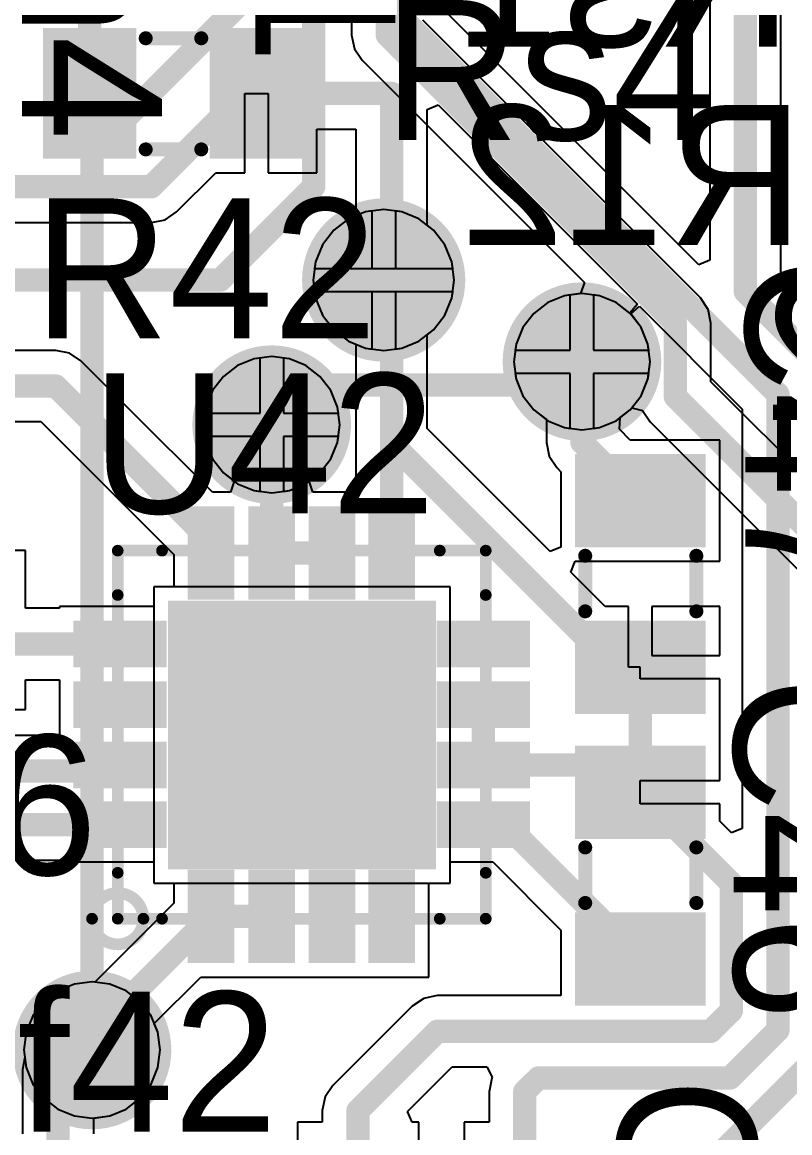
# Model space of a CAD drawing. Header units: millimetres. Extents: x 50.7 to 141.9, y 26.7 to 123.6.
# Drawn here: x 106.55 to 114.91, y 35.42 to 47.51 of the extents above; entities that cross this region are included whole.
import ezdxf

# ---------------------------------------------------------------- set-up
doc = ezdxf.new("R2010")
doc.units = ezdxf.units.MM
for name, color, linetype in [('BottomLayer', 5, 'Continuous'), ('BottomOverlay', 54, 'Continuous'), ('BottomSolder', 6, 'Continuous'), ('InternalPlane1', 76, 'Continuous'), ('InternalPlane3', 216, 'Continuous'), ('Mechanical16', 56, 'Continuous'), ('MidLayer1', 16, 'Continuous'), ('MidLayer2', 76, 'Continuous'), ('MidLayer3', 90, 'Continuous'), ('MidLayer4', 156, 'Continuous'), ('MultiLayer', 9, 'Continuous'), ('TopLayer', 1, 'Continuous'), ('TopOverlay', 2, 'Continuous'), ('TopPaste', 8, 'Continuous'), ('TopSolder', 216, 'Continuous')]:
    doc.layers.add(name, color=color, linetype=linetype)

msp = doc.modelspace()

# ---------------------------------------------------------------- linework, layer by layer
at = {"layer": 'BottomLayer'}
for p, q in [((110.141, 47.618), (110.141, 47.371)), ((113.94, 44.511), (110.918, 47.532)), ((110.141, 47.371), (110.171, 47.222)), ((110.171, 47.222), (110.255, 47.096)), ((110.255, 47.096), (112.675, 44.676)), ((110.106, 45.37), (109.947, 45.247)), ((110.291, 45.446), (110.106, 45.37)), ((110.363, 45.456), (110.291, 45.446)), ((110.363, 44.831), (110.363, 45.456)), ((110.689, 45.446), (110.617, 45.456)), ((110.617, 45.456), (110.617, 44.831)), ((110.874, 45.37), (110.689, 45.446)), ((111.033, 45.247), (110.874, 45.37)), ((109.947, 45.247), (109.824, 45.088)), ((111.156, 45.088), (111.033, 45.247)), ((109.824, 45.088), (109.748, 44.903)), ((111.232, 44.903), (111.156, 45.088)), ((109.748, 44.903), (109.738, 44.831)), ((111.242, 44.831), (111.232, 44.903)), ((109.738, 44.831), (110.363, 44.831)), ((110.617, 44.831), (111.242, 44.831)), ((112.675, 44.676), (112.634, 44.556)), ((110.363, 44.577), (109.738, 44.577)), ((109.738, 44.577), (109.748, 44.505)), ((109.748, 44.505), (109.824, 44.32)), ((110.363, 43.952), (110.363, 44.577)), ((111.242, 44.577), (110.617, 44.577)), ((110.617, 44.577), (110.617, 43.952)), ((111.156, 44.32), (111.232, 44.505)), ((111.232, 44.505), (111.242, 44.577)), ((112.457, 44.533), (112.278, 44.458)), ((112.634, 44.556), (112.457, 44.533)), ((114.024, 44.384), (113.94, 44.511)), ((112.278, 44.458), (112.124, 44.34)), ((114.053, 44.236), (114.024, 44.384)), ((109.824, 44.32), (109.947, 44.161)), ((111.033, 44.161), (111.156, 44.32)), ((112.124, 44.34), (112.006, 44.186)), ((109.947, 44.161), (110.106, 44.038)), ((110.874, 44.038), (111.033, 44.161)), ((112.006, 44.186), (111.931, 44.007)), ((114.053, 43.595), (114.053, 44.236)), ((110.106, 44.038), (110.291, 43.962)), ((110.689, 43.962), (110.874, 44.038)), ((110.291, 43.962), (110.363, 43.952)), ((110.617, 43.952), (110.689, 43.962)), ((111.931, 44.007), (111.906, 43.815)), ((108.899, 43.773), (108.745, 43.655)), ((109.079, 43.847), (108.899, 43.773)), ((109.271, 43.872), (109.079, 43.847)), ((109.463, 43.847), (109.271, 43.872)), ((109.642, 43.773), (109.463, 43.847)), ((109.796, 43.655), (109.642, 43.773)), ((111.906, 43.815), (111.931, 43.623)), ((108.745, 43.655), (108.627, 43.501)), ((109.914, 43.501), (109.796, 43.655)), ((111.931, 43.623), (112.006, 43.444)), ((117.001, 40.647), (114.053, 43.595)), ((108.627, 43.501), (108.553, 43.321)), ((109.988, 43.321), (109.914, 43.501)), ((112.006, 43.444), (112.124, 43.29)), ((108.553, 43.321), (108.528, 43.129)), ((110.014, 43.129), (109.988, 43.321)), ((112.124, 43.29), (112.278, 43.172)), ((113.02, 43.172), (113.174, 43.29)), ((113.174, 43.29), (113.192, 43.312)), ((113.192, 43.312), (113.306, 43.285)), ((113.306, 43.285), (113.39, 43.159)), ((112.278, 43.172), (112.457, 43.097)), ((112.841, 43.097), (113.02, 43.172)), ((108.528, 43.129), (108.553, 42.937)), ((109.988, 42.937), (110.014, 43.129)), ((112.457, 43.097), (112.649, 43.072)), ((112.649, 43.072), (112.841, 43.097)), ((113.39, 43.159), (116.565, 39.984)), ((108.553, 42.937), (108.627, 42.758)), ((109.914, 42.758), (109.988, 42.937)), ((108.627, 42.758), (108.745, 42.604)), ((109.796, 42.604), (109.914, 42.758)), ((108.745, 42.604), (108.899, 42.486)), ((109.642, 42.486), (109.796, 42.604)), ((108.899, 42.486), (109.079, 42.412)), ((109.463, 42.412), (109.642, 42.486)), ((109.079, 42.412), (109.271, 42.386)), ((109.271, 42.386), (109.463, 42.412)), ((111.214, 41.364), (107.988, 41.364)), ((107.988, 41.364), (107.988, 38.138)), ((111.214, 38.138), (111.214, 41.364)), ((107.988, 38.138), (111.214, 38.138)), ((107.123, 37.04), (106.944, 36.965)), ((107.315, 37.065), (107.123, 37.04)), ((107.507, 37.04), (107.315, 37.065)), ((107.686, 36.965), (107.507, 37.04)), ((106.944, 36.965), (106.79, 36.847)), ((107.84, 36.847), (107.686, 36.965)), ((106.79, 36.847), (106.672, 36.693)), ((107.958, 36.693), (107.84, 36.847)), ((106.672, 36.693), (106.597, 36.514)), ((108.033, 36.514), (107.958, 36.693)), ((106.597, 36.514), (106.572, 36.322)), ((108.058, 36.322), (108.033, 36.514)), ((106.572, 36.322), (106.597, 36.13)), ((108.033, 36.13), (108.058, 36.322)), ((106.597, 36.13), (106.672, 35.951)), ((107.958, 35.951), (108.033, 36.13)), ((106.672, 35.951), (106.79, 35.797)), ((107.84, 35.797), (107.958, 35.951)), ((106.79, 35.797), (106.944, 35.679)), ((107.686, 35.679), (107.84, 35.797)), ((106.944, 35.679), (107.123, 35.604)), ((107.507, 35.604), (107.686, 35.679)), ((107.123, 35.604), (107.315, 35.579)), ((107.315, 35.579), (107.507, 35.604))]:
    msp.add_line(p, q, dxfattribs=at)
at = {"layer": 'BottomLayer', "const_width": 0.254}
for points in [[(110.53, 47.371), (110.53, 48.006)], [(110.53, 47.371), (113.665, 44.236)], [(113.665, 43.434), (113.665, 44.236)], [(113.665, 43.434), (116.84, 40.259)]]:
    msp.add_lwpolyline(points, dxfattribs=at)
at = {"layer": 'BottomLayer'}
for points, const_width in [([(110.466, 47.371, 1), (110.593, 47.371, 1)], 0.127), ([(110.466, 47.371, 1), (110.593, 47.371, 1)], 0.127), ([(110.236, 44.704, 1), (110.744, 44.704, 1)], 0.508), ([(112.408, 43.815, 1), (112.89, 43.815, 1)], 0.483), ([(113.602, 44.236, 1), (113.728, 44.236, 1)], 0.127), ([(113.602, 44.236, 1), (113.728, 44.236, 1)], 0.127), ([(109.029, 43.129, 1), (109.512, 43.129, 1)], 0.483), ([(113.602, 43.434, 1), (113.728, 43.434, 1)], 0.127), ([(113.602, 43.434, 1), (113.728, 43.434, 1)], 0.127), ([(107.074, 36.322, 1), (107.556, 36.322, 1)], 0.483)]:
    msp.add_lwpolyline(points, format="xyb", close=True, dxfattribs=dict(at, const_width=const_width))
msp.add_solid([(110.96, 38.392), (110.96, 41.11), (108.242, 38.392), (108.242, 41.11)], dxfattribs=at)
at = {"layer": 'BottomSolder'}
for points, const_width in [([(110.185, 44.704, 1), (110.795, 44.704, 1)], 0.61), ([(112.357, 43.815, 1), (112.941, 43.815, 1)], 0.584), ([(108.979, 43.129, 1), (109.563, 43.129, 1)], 0.584), ([(107.023, 36.322, 1), (107.607, 36.322, 1)], 0.584)]:
    msp.add_lwpolyline(points, format="xyb", close=True, dxfattribs=dict(at, const_width=const_width))
msp.add_solid([(111.061, 38.29), (111.061, 41.212), (108.141, 38.29), (108.141, 41.212)], dxfattribs=at)
at = {"layer": 'InternalPlane1'}
for points, const_width in [([(110.046, 44.704, 1), (110.934, 44.704, 1)], 0.889), ([(112.217, 43.815, 1), (113.081, 43.815, 1)], 0.864), ([(108.839, 43.129, 1), (109.703, 43.129, 1)], 0.864), ([(109.22, 39.751, 1), (109.982, 39.751, 1)], 0.762), ([(106.883, 36.322, 1), (107.747, 36.322, 1)], 0.864)]:
    msp.add_lwpolyline(points, format="xyb", close=True, dxfattribs=dict(at, const_width=const_width))
at = {"layer": 'InternalPlane3'}
for points, const_width in [([(110.046, 44.704, 1), (110.934, 44.704, 1)], 0.889), ([(112.217, 43.815, 1), (113.081, 43.815, 1)], 0.864), ([(108.839, 43.129, 1), (109.703, 43.129, 1)], 0.864), ([(109.22, 39.751, 1), (109.982, 39.751, 1)], 0.762), ([(106.883, 36.322, 1), (107.747, 36.322, 1)], 0.864)]:
    msp.add_lwpolyline(points, format="xyb", close=True, dxfattribs=dict(at, const_width=const_width))
at = {"layer": 'Mechanical16', "const_width": 0.127}
for points in [[(107.594, 37.751), (107.594, 41.758)], [(107.594, 41.758), (111.601, 41.758)], [(111.601, 37.751), (111.601, 41.758)], [(107.594, 37.751), (111.601, 37.751)]]:
    msp.add_lwpolyline(points, dxfattribs=at)
at = {"layer": 'Mechanical16', "const_width": 0.0635}
for points in [[(107.563, 41.758, 1), (107.626, 41.758, 1)], [(107.563, 41.758, 1), (107.626, 41.758, 1)], [(111.569, 41.758, 1), (111.633, 41.758, 1)], [(111.569, 41.758, 1), (111.633, 41.758, 1)], [(107.563, 37.751, 1), (107.626, 37.751, 1)], [(107.563, 37.751, 1), (107.626, 37.751, 1)], [(111.569, 37.751, 1), (111.633, 37.751, 1)], [(111.569, 37.751, 1), (111.633, 37.751, 1)]]:
    msp.add_lwpolyline(points, format="xyb", close=True, dxfattribs=at)
at = {"layer": 'MidLayer1', "const_width": 0.254}
for points in [[(107.315, 46.101), (110.109, 48.895)], [(107.315, 36.322), (107.315, 46.101)], [(112.395, 43.561), (112.649, 43.815)], [(109.271, 43.129), (109.703, 43.561)], [(109.703, 43.561), (112.395, 43.561)]]:
    msp.add_lwpolyline(points, dxfattribs=at)
at = {"layer": 'MidLayer1'}
for points, const_width in [([(107.251, 46.101, 1), (107.379, 46.101, 1)], 0.127), ([(107.251, 46.101, 1), (107.379, 46.101, 1)], 0.127), ([(110.236, 44.704, 1), (110.744, 44.704, 1)], 0.508), ([(112.408, 43.815, 1), (112.89, 43.815, 1)], 0.483), ([(112.585, 43.815, 1), (112.713, 43.815, 1)], 0.127), ([(109.639, 43.561, 1), (109.766, 43.561, 1)], 0.127), ([(109.639, 43.561, 1), (109.766, 43.561, 1)], 0.127), ([(112.332, 43.561, 1), (112.459, 43.561, 1)], 0.127), ([(112.332, 43.561, 1), (112.459, 43.561, 1)], 0.127), ([(109.029, 43.129, 1), (109.512, 43.129, 1)], 0.483), ([(109.207, 43.129, 1), (109.334, 43.129, 1)], 0.127), ([(107.074, 36.322, 1), (107.556, 36.322, 1)], 0.483), ([(107.251, 36.322, 1), (107.379, 36.322, 1)], 0.127)]:
    msp.add_lwpolyline(points, format="xyb", close=True, dxfattribs=dict(at, const_width=const_width))
msp.add_solid([(110.96, 38.392), (110.96, 41.11), (108.242, 38.392), (108.242, 41.11)], dxfattribs=at)
at = {"layer": 'MidLayer2', "const_width": 0.254}
for points in [[(109.728, 45.72), (109.728, 47.966)], [(108.712, 44.704), (109.728, 45.72)], [(98.425, 44.704), (108.712, 44.704)]]:
    msp.add_lwpolyline(points, dxfattribs=at)
at = {"layer": 'MidLayer2'}
for points, const_width in [([(109.665, 45.72, 1), (109.791, 45.72, 1)], 0.127), ([(109.665, 45.72, 1), (109.791, 45.72, 1)], 0.127), ([(110.236, 44.704, 1), (110.744, 44.704, 1)], 0.508), ([(108.648, 44.704, 1), (108.775, 44.704, 1)], 0.127), ([(108.648, 44.704, 1), (108.775, 44.704, 1)], 0.127), ([(112.408, 43.815, 1), (112.89, 43.815, 1)], 0.483), ([(109.029, 43.129, 1), (109.512, 43.129, 1)], 0.483), ([(107.074, 36.322, 1), (107.556, 36.322, 1)], 0.483)]:
    msp.add_lwpolyline(points, format="xyb", close=True, dxfattribs=dict(at, const_width=const_width))
msp.add_solid([(110.96, 38.392), (110.96, 41.11), (108.242, 38.392), (108.242, 41.11)], dxfattribs=at)
at = {"layer": 'MidLayer3'}
for p, q in [((110.49, 45.473), (110.291, 45.446)), ((110.689, 45.446), (110.49, 45.473)), ((110.106, 45.37), (109.947, 45.247)), ((110.291, 45.446), (110.106, 45.37)), ((110.874, 45.37), (110.689, 45.446)), ((111.033, 45.247), (110.874, 45.37)), ((109.947, 45.247), (109.824, 45.088)), ((111.156, 45.088), (111.033, 45.247)), ((109.824, 45.088), (109.748, 44.903)), ((111.232, 44.903), (111.156, 45.088)), ((109.748, 44.903), (109.721, 44.704)), ((111.259, 44.704), (111.232, 44.903)), ((109.721, 44.704), (109.748, 44.505)), ((111.232, 44.505), (111.259, 44.704)), ((109.748, 44.505), (109.824, 44.32)), ((111.156, 44.32), (111.232, 44.505)), ((112.457, 44.533), (112.278, 44.458)), ((112.522, 44.541), (112.457, 44.533)), ((112.522, 43.942), (112.522, 44.541)), ((112.841, 44.533), (112.776, 44.541)), ((112.776, 44.541), (112.776, 43.942)), ((113.02, 44.458), (112.841, 44.533)), ((112.278, 44.458), (112.124, 44.34)), ((113.174, 44.34), (113.02, 44.458)), ((109.824, 44.32), (109.947, 44.161)), ((111.033, 44.161), (111.156, 44.32)), ((112.124, 44.34), (112.006, 44.186)), ((113.292, 44.186), (113.174, 44.34)), ((109.947, 44.161), (110.106, 44.038)), ((110.874, 44.038), (111.033, 44.161)), ((112.006, 44.186), (111.931, 44.007)), ((113.367, 44.007), (113.292, 44.186)), ((110.106, 44.038), (110.291, 43.962)), ((110.689, 43.962), (110.874, 44.038)), ((110.291, 43.962), (110.49, 43.935)), ((110.49, 43.935), (110.689, 43.962)), ((111.931, 44.007), (111.923, 43.942)), ((111.923, 43.942), (112.522, 43.942)), ((112.776, 43.942), (113.375, 43.942)), ((113.375, 43.942), (113.367, 44.007)), ((108.899, 43.773), (108.745, 43.655)), ((109.079, 43.847), (108.899, 43.773)), ((109.144, 43.855), (109.079, 43.847)), ((109.144, 43.256), (109.144, 43.855)), ((109.463, 43.847), (109.398, 43.855)), ((109.398, 43.855), (109.398, 43.256)), ((109.642, 43.773), (109.463, 43.847)), ((109.796, 43.655), (109.642, 43.773)), ((108.745, 43.655), (108.627, 43.501)), ((109.914, 43.501), (109.796, 43.655)), ((112.522, 43.688), (111.923, 43.688)), ((111.923, 43.688), (111.931, 43.623)), ((112.522, 43.089), (112.522, 43.688)), ((113.375, 43.688), (112.776, 43.688)), ((112.776, 43.688), (112.776, 43.089)), ((113.367, 43.623), (113.375, 43.688)), ((111.931, 43.623), (112.006, 43.444)), ((113.292, 43.444), (113.367, 43.623)), ((108.627, 43.501), (108.553, 43.321)), ((109.988, 43.321), (109.914, 43.501)), ((112.006, 43.444), (112.124, 43.29)), ((113.174, 43.29), (113.292, 43.444)), ((108.553, 43.321), (108.545, 43.256)), ((109.997, 43.256), (109.988, 43.321)), ((112.124, 43.29), (112.278, 43.172)), ((113.02, 43.172), (113.174, 43.29)), ((108.545, 43.256), (109.144, 43.256)), ((109.398, 43.256), (109.997, 43.256)), ((112.278, 43.172), (112.457, 43.097)), ((112.841, 43.097), (113.02, 43.172)), ((112.457, 43.097), (112.522, 43.089)), ((112.776, 43.089), (112.841, 43.097)), ((109.144, 43.002), (108.545, 43.002)), ((108.545, 43.002), (108.553, 42.937)), ((108.553, 42.937), (108.627, 42.758)), ((109.144, 42.403), (109.144, 43.002)), ((109.997, 43.002), (109.398, 43.002)), ((109.398, 43.002), (109.398, 42.403)), ((109.914, 42.758), (109.988, 42.937)), ((109.988, 42.937), (109.997, 43.002)), ((108.627, 42.758), (108.745, 42.604)), ((109.796, 42.604), (109.914, 42.758)), ((108.745, 42.604), (108.899, 42.486)), ((109.642, 42.486), (109.796, 42.604)), ((108.899, 42.486), (109.079, 42.412)), ((109.463, 42.412), (109.642, 42.486)), ((109.079, 42.412), (109.144, 42.403)), ((109.398, 42.403), (109.463, 42.412)), ((111.214, 41.364), (107.988, 41.364)), ((107.988, 41.364), (107.988, 38.138)), ((111.214, 38.138), (111.214, 41.364)), ((107.988, 38.138), (111.214, 38.138)), ((107.123, 37.04), (106.944, 36.965)), ((107.315, 37.065), (107.123, 37.04)), ((107.507, 37.04), (107.315, 37.065)), ((107.686, 36.965), (107.507, 37.04)), ((106.944, 36.965), (106.79, 36.847)), ((107.84, 36.847), (107.686, 36.965)), ((106.79, 36.847), (106.672, 36.693)), ((107.958, 36.693), (107.84, 36.847)), ((106.672, 36.693), (106.597, 36.514)), ((108.033, 36.514), (107.958, 36.693)), ((106.597, 36.514), (106.572, 36.322)), ((108.058, 36.322), (108.033, 36.514)), ((106.572, 36.322), (106.597, 36.13)), ((108.033, 36.13), (108.058, 36.322)), ((106.597, 36.13), (106.672, 35.951)), ((107.958, 35.951), (108.033, 36.13)), ((106.672, 35.951), (106.79, 35.797)), ((107.84, 35.797), (107.958, 35.951)), ((106.79, 35.797), (106.944, 35.679)), ((107.686, 35.679), (107.84, 35.797)), ((106.944, 35.679), (107.123, 35.604)), ((107.507, 35.604), (107.686, 35.679)), ((107.123, 35.604), (107.315, 35.579)), ((107.315, 35.579), (107.507, 35.604))]:
    msp.add_line(p, q, dxfattribs=at)
for points, const_width in [([(110.236, 44.704, 1), (110.744, 44.704, 1)], 0.508), ([(112.408, 43.815, 1), (112.89, 43.815, 1)], 0.483), ([(109.029, 43.129, 1), (109.512, 43.129, 1)], 0.483), ([(107.074, 36.322, 1), (107.556, 36.322, 1)], 0.483)]:
    msp.add_lwpolyline(points, format="xyb", close=True, dxfattribs=dict(at, const_width=const_width))
msp.add_solid([(110.96, 38.392), (110.96, 41.11), (108.242, 38.392), (108.242, 41.11)], dxfattribs=at)
at = {"layer": 'MidLayer4'}
for p, q in [((110.106, 45.37), (109.947, 45.247)), ((110.291, 45.446), (110.106, 45.37)), ((110.363, 45.456), (110.291, 45.446)), ((110.363, 44.831), (110.363, 45.456)), ((110.689, 45.446), (110.617, 45.456)), ((110.617, 45.456), (110.617, 44.831)), ((110.874, 45.37), (110.689, 45.446)), ((111.033, 45.247), (110.874, 45.37)), ((109.947, 45.247), (109.824, 45.088)), ((111.156, 45.088), (111.033, 45.247)), ((109.824, 45.088), (109.748, 44.903)), ((111.232, 44.903), (111.156, 45.088)), ((109.748, 44.903), (109.738, 44.831)), ((111.242, 44.831), (111.232, 44.903)), ((109.738, 44.831), (110.363, 44.831)), ((110.617, 44.831), (111.242, 44.831)), ((110.363, 44.577), (109.738, 44.577)), ((109.738, 44.577), (109.748, 44.505)), ((109.748, 44.505), (109.824, 44.32)), ((110.363, 43.952), (110.363, 44.577)), ((111.242, 44.577), (110.617, 44.577)), ((110.617, 44.577), (110.617, 43.952)), ((111.156, 44.32), (111.232, 44.505)), ((111.232, 44.505), (111.242, 44.577)), ((112.457, 44.533), (112.278, 44.458)), ((112.649, 44.558), (112.457, 44.533)), ((112.841, 44.533), (112.649, 44.558)), ((113.02, 44.458), (112.841, 44.533)), ((112.278, 44.458), (112.124, 44.34)), ((113.174, 44.34), (113.02, 44.458)), ((109.824, 44.32), (109.947, 44.161)), ((111.033, 44.161), (111.156, 44.32)), ((112.124, 44.34), (112.006, 44.186)), ((113.292, 44.186), (113.174, 44.34)), ((109.947, 44.161), (110.106, 44.038)), ((110.874, 44.038), (111.033, 44.161)), ((112.006, 44.186), (111.931, 44.007)), ((113.367, 44.007), (113.292, 44.186)), ((110.106, 44.038), (110.291, 43.962)), ((110.689, 43.962), (110.874, 44.038)), ((110.291, 43.962), (110.363, 43.952)), ((110.617, 43.952), (110.689, 43.962)), ((111.931, 44.007), (111.906, 43.815)), ((113.392, 43.815), (113.367, 44.007)), ((108.899, 43.773), (108.745, 43.655)), ((109.079, 43.847), (108.899, 43.773)), ((109.271, 43.872), (109.079, 43.847)), ((109.463, 43.847), (109.271, 43.872)), ((109.642, 43.773), (109.463, 43.847)), ((109.796, 43.655), (109.642, 43.773)), ((111.906, 43.815), (111.931, 43.623)), ((113.367, 43.623), (113.392, 43.815)), ((108.745, 43.655), (108.627, 43.501)), ((109.914, 43.501), (109.796, 43.655)), ((111.931, 43.623), (112.006, 43.444)), ((113.292, 43.444), (113.367, 43.623)), ((108.627, 43.501), (108.553, 43.321)), ((109.988, 43.321), (109.914, 43.501)), ((112.006, 43.444), (112.124, 43.29)), ((113.174, 43.29), (113.292, 43.444)), ((108.553, 43.321), (108.528, 43.129)), ((110.014, 43.129), (109.988, 43.321)), ((112.124, 43.29), (112.278, 43.172)), ((113.02, 43.172), (113.174, 43.29)), ((112.278, 43.172), (112.457, 43.097)), ((112.841, 43.097), (113.02, 43.172)), ((108.528, 43.129), (108.553, 42.937)), ((109.988, 42.937), (110.014, 43.129)), ((112.457, 43.097), (112.649, 43.072)), ((112.649, 43.072), (112.841, 43.097)), ((108.553, 42.937), (108.627, 42.758)), ((109.914, 42.758), (109.988, 42.937)), ((108.627, 42.758), (108.745, 42.604)), ((109.796, 42.604), (109.914, 42.758)), ((108.745, 42.604), (108.899, 42.486)), ((109.642, 42.486), (109.796, 42.604)), ((108.899, 42.486), (109.079, 42.412)), ((109.463, 42.412), (109.642, 42.486)), ((109.079, 42.412), (109.271, 42.386)), ((109.271, 42.386), (109.463, 42.412)), ((111.214, 41.364), (107.988, 41.364)), ((107.988, 41.364), (107.988, 38.138)), ((111.214, 38.138), (111.214, 41.364)), ((107.988, 38.138), (111.214, 38.138)), ((107.123, 37.04), (106.944, 36.965)), ((107.315, 37.065), (107.123, 37.04)), ((107.507, 37.04), (107.315, 37.065)), ((107.686, 36.965), (107.507, 37.04)), ((106.944, 36.965), (106.79, 36.847)), ((107.84, 36.847), (107.686, 36.965)), ((106.79, 36.847), (106.672, 36.693)), ((107.958, 36.693), (107.84, 36.847)), ((106.672, 36.693), (106.597, 36.514)), ((108.033, 36.514), (107.958, 36.693)), ((106.597, 36.514), (106.572, 36.322)), ((108.058, 36.322), (108.033, 36.514)), ((106.572, 36.322), (106.597, 36.13)), ((108.033, 36.13), (108.058, 36.322)), ((106.597, 36.13), (106.672, 35.951)), ((107.958, 35.951), (108.033, 36.13)), ((106.672, 35.951), (106.79, 35.797)), ((107.84, 35.797), (107.958, 35.951)), ((106.79, 35.797), (106.944, 35.679)), ((107.686, 35.679), (107.84, 35.797)), ((106.944, 35.679), (107.123, 35.604)), ((107.507, 35.604), (107.686, 35.679)), ((107.123, 35.604), (107.315, 35.579)), ((107.315, 35.579), (107.507, 35.604))]:
    msp.add_line(p, q, dxfattribs=at)
for points, const_width in [([(110.236, 44.704, 1), (110.744, 44.704, 1)], 0.508), ([(112.408, 43.815, 1), (112.89, 43.815, 1)], 0.483), ([(109.029, 43.129, 1), (109.512, 43.129, 1)], 0.483), ([(107.074, 36.322, 1), (107.556, 36.322, 1)], 0.483)]:
    msp.add_lwpolyline(points, format="xyb", close=True, dxfattribs=dict(at, const_width=const_width))
msp.add_solid([(110.96, 38.392), (110.96, 41.11), (108.242, 38.392), (108.242, 41.11)], dxfattribs=at)
at = {"layer": 'MultiLayer'}
for points, const_width in [([(110.236, 44.704, 1), (110.744, 44.704, 1)], 0.508), ([(112.408, 43.815, 1), (112.89, 43.815, 1)], 0.483), ([(109.029, 43.129, 1), (109.512, 43.129, 1)], 0.483), ([(107.074, 36.322, 1), (107.556, 36.322, 1)], 0.483)]:
    msp.add_lwpolyline(points, format="xyb", close=True, dxfattribs=dict(at, const_width=const_width))
msp.add_solid([(110.96, 38.392), (110.96, 41.11), (108.242, 38.392), (108.242, 41.11)], dxfattribs=at)
at = {"layer": 'TopLayer'}
for p, q in [((114.815, 44.738), (114.815, 53.126)), ((113.921, 44.87), (110.79, 48.001)), ((114.039, 48.031), (114.039, 44.919)), ((108.977, 45.872), (108.977, 46.736)), ((108.977, 46.736), (109.231, 46.736)), ((109.231, 46.736), (109.231, 45.872)), ((110.964, 46.562), (111.082, 46.611)), ((110.964, 45.3), (110.964, 46.562)), ((111.082, 46.611), (113.253, 44.44)), ((109.764, 45.872), (109.764, 46.348)), ((109.764, 46.348), (110.188, 46.348)), ((110.188, 46.348), (110.188, 45.403)), ((108.236, 45.445), (108.663, 45.872)), ((108.663, 45.872), (108.977, 45.872)), ((109.231, 45.872), (109.764, 45.872)), ((107.961, 45.332), (108.11, 45.361)), ((108.11, 45.361), (108.236, 45.445)), ((110.106, 45.37), (109.947, 45.247)), ((110.188, 45.403), (110.106, 45.37)), ((106.426, 45.332), (107.961, 45.332)), ((109.947, 45.247), (109.824, 45.088)), ((111.033, 45.247), (110.964, 45.3)), ((111.156, 45.088), (111.033, 45.247)), ((109.824, 45.088), (109.748, 44.903)), ((111.232, 44.903), (111.156, 45.088)), ((109.748, 44.903), (109.738, 44.831)), ((111.242, 44.831), (111.232, 44.903)), ((114.039, 44.919), (113.921, 44.87)), ((109.738, 44.831), (111.242, 44.831)), ((115.565, 43.988), (114.815, 44.738)), ((111.242, 44.577), (109.738, 44.577)), ((109.738, 44.577), (109.748, 44.505)), ((109.748, 44.505), (109.824, 44.32)), ((111.156, 44.32), (111.232, 44.505)), ((111.232, 44.505), (111.242, 44.577)), ((112.457, 44.533), (112.278, 44.458)), ((112.649, 44.558), (112.457, 44.533)), ((112.841, 44.533), (112.649, 44.558)), ((113.02, 44.458), (112.841, 44.533)), ((112.278, 44.458), (112.124, 44.34)), ((113.169, 44.345), (113.02, 44.458)), ((113.253, 44.44), (113.169, 44.345)), ((113.179, 44.335), (113.274, 44.419)), ((113.274, 44.419), (114.394, 43.298)), ((109.824, 44.32), (109.947, 44.161)), ((111.033, 44.161), (111.156, 44.32)), ((112.124, 44.34), (112.006, 44.186)), ((113.292, 44.186), (113.179, 44.335)), ((109.947, 44.161), (110.106, 44.038)), ((110.964, 44.108), (111.033, 44.161)), ((112.006, 44.186), (111.931, 44.007)), ((113.367, 44.007), (113.292, 44.186)), ((110.106, 44.038), (110.188, 44.005)), ((110.964, 43.087), (110.964, 44.108)), ((106.92, 43.938), (106.147, 43.938)), ((107.068, 43.909), (106.92, 43.938)), ((107.194, 43.825), (107.068, 43.909)), ((110.188, 44.005), (110.188, 42.926)), ((111.931, 44.007), (111.906, 43.815)), ((113.392, 43.815), (113.367, 44.007)), ((107.717, 43.302), (107.194, 43.825)), ((108.899, 43.773), (108.745, 43.655)), ((109.079, 43.847), (108.899, 43.773)), ((109.271, 43.872), (109.079, 43.847)), ((109.463, 43.847), (109.271, 43.872)), ((109.642, 43.773), (109.463, 43.847)), ((109.796, 43.655), (109.642, 43.773)), ((111.906, 43.815), (111.931, 43.623)), ((113.367, 43.623), (113.392, 43.815)), ((108.745, 43.655), (108.627, 43.501)), ((109.914, 43.501), (109.796, 43.655)), ((111.931, 43.623), (112.006, 43.444)), ((113.292, 43.444), (113.367, 43.623)), ((108.627, 43.501), (108.553, 43.321)), ((109.988, 43.321), (109.914, 43.501)), ((112.006, 43.444), (112.124, 43.29)), ((113.174, 43.29), (113.292, 43.444)), ((108.626, 42.393), (107.717, 43.302)), ((108.553, 43.321), (108.528, 43.129)), ((110.014, 43.129), (109.988, 43.321)), ((112.124, 43.29), (112.261, 43.185)), ((113.065, 43.206), (113.174, 43.29)), ((114.394, 43.298), (114.394, 38.732)), ((112.261, 43.185), (112.261, 42.937)), ((113.057, 43.079), (113.065, 43.206)), ((106.147, 43.162), (106.759, 43.162)), ((106.759, 43.162), (107.167, 42.753)), ((108.528, 43.129), (108.553, 42.937)), ((109.988, 42.937), (110.014, 43.129)), ((112.303, 41.748), (110.964, 43.087)), ((113.173, 42.962), (113.057, 43.079)), ((108.553, 42.937), (108.627, 42.758)), ((109.914, 42.758), (109.988, 42.937)), ((110.188, 42.926), (110.188, 42.393)), ((112.261, 42.937), (112.29, 42.788)), ((114.148, 42.962), (113.173, 42.962)), ((114.148, 41.642), (114.148, 42.962)), ((107.167, 42.753), (108.204, 41.716)), ((108.627, 42.758), (108.745, 42.604)), ((109.796, 42.604), (109.914, 42.758)), ((112.29, 42.788), (112.374, 42.662)), ((108.745, 42.604), (108.864, 42.513)), ((109.678, 42.513), (109.796, 42.604)), ((112.374, 42.662), (112.42, 42.616)), ((112.42, 42.616), (112.42, 41.797)), ((108.864, 42.513), (108.823, 42.393)), ((109.718, 42.393), (109.678, 42.513)), ((108.823, 42.393), (108.626, 42.393)), ((110.188, 42.393), (109.718, 42.393)), ((106.589, 41.758), (105.269, 41.758)), ((106.589, 41.13), (106.589, 41.758)), ((108.204, 41.716), (108.204, 41.364)), ((112.42, 41.797), (112.303, 41.748)), ((112.527, 41.524), (112.576, 41.642)), ((112.576, 41.642), (114.148, 41.642)), ((112.903, 41.148), (112.527, 41.524)), ((108.204, 41.364), (107.988, 41.364)), ((107.988, 41.364), (107.988, 41.148)), ((106.959, 41.13), (106.589, 41.13)), ((107.988, 41.148), (106.959, 41.148)), ((106.959, 41.148), (106.959, 41.13)), ((113.157, 41.148), (112.903, 41.148)), ((113.157, 40.488), (113.157, 41.148)), ((114.148, 41.148), (113.411, 41.148)), ((113.411, 41.148), (113.411, 40.615)), ((114.148, 40.615), (114.148, 41.148)), ((113.411, 40.615), (114.148, 40.615)), ((113.284, 40.488), (113.157, 40.488)), ((113.284, 40.361), (113.284, 40.488)), ((106.589, 40.03), (106.589, 40.353)), ((106.589, 40.353), (106.959, 40.353)), ((106.959, 40.353), (106.959, 40.335)), ((106.959, 40.335), (106.959, 39.747)), ((114.148, 40.361), (113.284, 40.361)), ((114.148, 39.827), (114.148, 40.361)), ((105.269, 40.03), (106.589, 40.03)), ((114.148, 39.787), (114.148, 39.827)), ((114.148, 39.827), (114.148, 39.827)), ((114.148, 39.827), (114.148, 39.827)), ((114.148, 39.254), (114.148, 39.787)), ((114.148, 39.787), (114.148, 39.787)), ((106.959, 39.747), (103.48, 39.747)), ((113.284, 39), (113.284, 39.254)), ((113.284, 39.254), (114.148, 39.254)), ((114.148, 39), (113.284, 39)), ((114.148, 38.813), (114.148, 39)), ((114.277, 38.684), (114.148, 38.813)), ((114.394, 38.732), (114.277, 38.684)), ((106.12, 38.388), (106.959, 38.388)), ((106.959, 38.388), (106.959, 38.37)), ((106.959, 38.37), (107.988, 38.37)), ((107.988, 38.37), (107.988, 38.138)), ((111.214, 38.138), (111.214, 38.37)), ((111.214, 38.37), (111.678, 38.37)), ((111.678, 38.37), (112.42, 37.627)), ((107.988, 38.138), (108.204, 38.138)), ((108.204, 38.138), (108.204, 37.919)), ((110.982, 37.116), (110.982, 38.138)), ((110.982, 38.138), (111.214, 38.138)), ((108.204, 37.919), (107.346, 37.061)), ((112.42, 37.627), (112.42, 36.914)), ((107.123, 37.04), (106.944, 36.965)), ((107.315, 37.065), (107.123, 37.04)), ((107.346, 37.061), (107.315, 37.065)), ((107.993, 36.609), (108.499, 37.116)), ((108.499, 37.116), (110.982, 37.116)), ((106.944, 36.965), (106.79, 36.847)), ((110.926, 36.884), (110.8, 36.8)), ((111.074, 36.914), (110.926, 36.884)), ((112.42, 36.914), (111.074, 36.914)), ((106.79, 36.847), (106.672, 36.693)), ((110.8, 36.8), (109.936, 35.936)), ((106.672, 36.693), (106.597, 36.514)), ((106.597, 36.514), (106.572, 36.322)), ((108.033, 36.514), (107.993, 36.609)), ((108.058, 36.322), (108.033, 36.514)), ((106.572, 36.322), (106.583, 36.242)), ((108.033, 36.13), (108.058, 36.322)), ((106.583, 36.242), (106.557, 36.111)), ((106.557, 36.111), (106.557, 35.408)), ((107.958, 35.951), (108.033, 36.13)), ((110.75, 35.652), (111.235, 36.137)), ((111.235, 36.137), (111.613, 36.137)), ((111.613, 36.137), (111.672, 36.025)), ((107.84, 35.797), (107.958, 35.951)), ((109.936, 35.936), (109.852, 35.81)), ((111.666, 36.015), (111.637, 35.867)), ((111.672, 36.025), (111.666, 36.015)), ((107.686, 35.679), (107.84, 35.797)), ((109.852, 35.81), (109.822, 35.662)), ((111.637, 35.867), (111.637, 35.535)), ((107.507, 35.604), (107.686, 35.679)), ((107.333, 35.581), (107.507, 35.604)), ((107.333, 35.408), (107.333, 35.581)), ((109.822, 35.662), (109.822, 35.535)), ((110.799, 35.535), (110.75, 35.652)), ((109.822, 35.535), (109.55, 35.535)), ((109.55, 35.535), (109.55, 34.798)), ((110.871, 35.535), (110.799, 35.535)), ((110.871, 34.798), (110.871, 35.535)), ((111.637, 35.535), (111.365, 35.535)), ((111.365, 35.535), (111.365, 33.807))]:
    msp.add_line(p, q, dxfattribs=at)
at = {"layer": 'TopLayer', "const_width": 0.254}
for points in [[(114.427, 44.577), (114.427, 53.126)], [(107.29, 46.736), (107.29, 48.412)], [(110.515, 47.727), (114.783, 43.459)], [(107.961, 45.72), (109.104, 46.863)], [(109.104, 46.736), (110.576, 46.736)], [(110.576, 42.926), (110.576, 46.736)], [(106.426, 45.72), (107.961, 45.72)], [(114.427, 44.577), (115.291, 43.713)], [(112.649, 42.937), (112.649, 43.815)], [(105.283, 43.55), (106.92, 43.55)], [(106.92, 43.55), (107.442, 43.028)], [(114.783, 36.538), (114.783, 43.459)], [(109.271, 41.732), (109.271, 43.129)], [(107.442, 43.028), (108.61, 41.859)], [(110.576, 41.732), (110.576, 42.926)], [(110.576, 42.926), (113.014, 40.488)], [(112.649, 42.937), (113.284, 42.302)], [(108.61, 41.732), (108.61, 41.859)], [(109.271, 41.732), (109.926, 41.732)], [(106.081, 40.742), (107.62, 40.742)], [(113.014, 40.488), (113.284, 40.488)], [(113.284, 39.127), (113.284, 40.488)], [(111.576, 39.426), (111.576, 40.081)], [(111.576, 39.426), (112.985, 39.426)], [(102.986, 39.359), (107.553, 39.359)], [(113.284, 39.127), (114.275, 38.136)], [(105.959, 38.776), (107.62, 38.776)], [(111.576, 38.776), (111.821, 38.776)], [(111.821, 38.776), (113.284, 37.313)], [(114.275, 36.748), (114.275, 38.136)], [(106.945, 36.111), (108.61, 37.776)], [(108.61, 37.776), (109.271, 37.776)], [(114.051, 36.525), (114.275, 36.748)], [(110.211, 35.662), (111.074, 36.525)], [(111.074, 36.525), (114.051, 36.525)], [(114.262, 36.017), (114.783, 36.538)], [(112.643, 33.68), (115.291, 36.328)], [(106.945, 34.544), (106.945, 36.111)], [(112.025, 35.867), (112.176, 36.017)], [(112.176, 36.017), (114.262, 36.017)], [(112.025, 34.671), (112.025, 35.867)], [(110.211, 34.671), (110.211, 35.662)]]:
    msp.add_lwpolyline(points, dxfattribs=at)
at = {"layer": 'TopLayer'}
for points, const_width in [([(109.041, 46.863, 1), (109.168, 46.863, 1)], 0.127), ([(107.226, 46.736, 1), (107.353, 46.736, 1)], 0.127), ([(109.041, 46.736, 1), (109.168, 46.736, 1)], 0.127), ([(110.512, 46.736, 1), (110.639, 46.736, 1)], 0.127), ([(110.512, 46.736, 1), (110.639, 46.736, 1)], 0.127), ([(107.898, 45.72, 1), (108.025, 45.72, 1)], 0.127), ([(107.898, 45.72, 1), (108.025, 45.72, 1)], 0.127), ([(110.236, 44.704, 1), (110.744, 44.704, 1)], 0.508), ([(114.364, 44.577, 1), (114.49, 44.577, 1)], 0.127), ([(114.364, 44.577, 1), (114.49, 44.577, 1)], 0.127), ([(112.408, 43.815, 1), (112.89, 43.815, 1)], 0.483), ([(112.585, 43.815, 1), (112.713, 43.815, 1)], 0.127), ([(106.856, 43.55, 1), (106.983, 43.55, 1)], 0.127), ([(106.856, 43.55, 1), (106.983, 43.55, 1)], 0.127), ([(109.029, 43.129, 1), (109.512, 43.129, 1)], 0.483), ([(114.719, 43.459, 1), (114.846, 43.459, 1)], 0.127), ([(114.719, 43.459, 1), (114.846, 43.459, 1)], 0.127), ([(109.207, 43.129, 1), (109.334, 43.129, 1)], 0.127), ([(107.379, 43.028, 1), (107.505, 43.028, 1)], 0.127), ([(107.379, 43.028, 1), (107.505, 43.028, 1)], 0.127), ([(110.512, 42.926, 1), (110.639, 42.926, 1)], 0.127), ([(110.512, 42.926, 1), (110.639, 42.926, 1)], 0.127), ([(110.512, 42.926, 1), (110.639, 42.926, 1)], 0.127), ([(112.585, 42.937, 1), (112.713, 42.937, 1)], 0.127), ([(112.585, 42.937, 1), (112.713, 42.937, 1)], 0.127), ([(113.221, 42.302, 1), (113.347, 42.302, 1)], 0.127), ([(108.547, 41.859, 1), (108.674, 41.859, 1)], 0.127), ([(108.547, 41.859, 1), (108.674, 41.859, 1)], 0.127), ([(108.547, 41.732, 1), (108.674, 41.732, 1)], 0.127), ([(109.207, 41.732, 1), (109.334, 41.732, 1)], 0.127), ([(109.207, 41.732, 1), (109.334, 41.732, 1)], 0.127), ([(109.863, 41.732, 1), (109.99, 41.732, 1)], 0.127), ([(110.512, 41.732, 1), (110.639, 41.732, 1)], 0.127), ([(107.556, 40.742, 1), (107.683, 40.742, 1)], 0.127), ([(112.951, 40.488, 1), (113.078, 40.488, 1)], 0.127), ([(112.951, 40.488, 1), (113.078, 40.488, 1)], 0.127), ([(113.221, 40.488, 1), (113.347, 40.488, 1)], 0.127), ([(113.221, 40.488, 1), (113.347, 40.488, 1)], 0.127), ([(111.512, 40.081, 1), (111.639, 40.081, 1)], 0.127), ([(111.512, 39.426, 1), (111.639, 39.426, 1)], 0.127), ([(111.512, 39.426, 1), (111.639, 39.426, 1)], 0.127), ([(112.922, 39.426, 1), (113.049, 39.426, 1)], 0.127), ([(107.489, 39.359, 1), (107.616, 39.359, 1)], 0.127), ([(113.221, 39.127, 1), (113.347, 39.127, 1)], 0.127), ([(113.221, 39.127, 1), (113.347, 39.127, 1)], 0.127), ([(107.556, 38.776, 1), (107.683, 38.776, 1)], 0.127), ([(111.512, 38.776, 1), (111.639, 38.776, 1)], 0.127), ([(111.757, 38.776, 1), (111.884, 38.776, 1)], 0.127), ([(111.757, 38.776, 1), (111.884, 38.776, 1)], 0.127), ([(114.211, 38.136, 1), (114.338, 38.136, 1)], 0.127), ([(114.211, 38.136, 1), (114.338, 38.136, 1)], 0.127), ([(108.547, 37.776, 1), (108.674, 37.776, 1)], 0.127), ([(108.547, 37.776, 1), (108.674, 37.776, 1)], 0.127), ([(109.207, 37.776, 1), (109.334, 37.776, 1)], 0.127), ([(113.221, 37.313, 1), (113.347, 37.313, 1)], 0.127), ([(107.074, 36.322, 1), (107.556, 36.322, 1)], 0.483), ([(114.211, 36.748, 1), (114.338, 36.748, 1)], 0.127), ([(114.211, 36.748, 1), (114.338, 36.748, 1)], 0.127), ([(111.011, 36.525, 1), (111.138, 36.525, 1)], 0.127), ([(111.011, 36.525, 1), (111.138, 36.525, 1)], 0.127), ([(113.988, 36.525, 1), (114.115, 36.525, 1)], 0.127), ([(113.988, 36.525, 1), (114.115, 36.525, 1)], 0.127), ([(114.719, 36.538, 1), (114.846, 36.538, 1)], 0.127), ([(114.719, 36.538, 1), (114.846, 36.538, 1)], 0.127), ([(106.882, 36.111, 1), (107.009, 36.111, 1)], 0.127), ([(106.882, 36.111, 1), (107.009, 36.111, 1)], 0.127), ([(112.112, 36.017, 1), (112.239, 36.017, 1)], 0.127), ([(112.112, 36.017, 1), (112.239, 36.017, 1)], 0.127), ([(114.198, 36.017, 1), (114.325, 36.017, 1)], 0.127), ([(114.198, 36.017, 1), (114.325, 36.017, 1)], 0.127), ([(111.962, 35.867, 1), (112.089, 35.867, 1)], 0.127), ([(111.962, 35.867, 1), (112.089, 35.867, 1)], 0.127), ([(110.147, 35.662, 1), (110.274, 35.662, 1)], 0.127), ([(110.147, 35.662, 1), (110.274, 35.662, 1)], 0.127)]:
    msp.add_lwpolyline(points, format="xyb", close=True, dxfattribs=dict(at, const_width=const_width))
for points in [[(107.696, 47.346), (106.883, 47.346), (107.696, 46.126), (106.883, 46.126)], [(109.51, 47.346), (108.698, 47.346), (109.51, 46.126), (108.698, 46.126)], [(112.674, 42.708), (112.674, 41.896), (113.894, 42.708), (113.894, 41.896)], [(108.763, 41.326), (108.763, 42.139), (108.458, 41.326), (108.458, 42.139)], [(109.423, 41.326), (109.423, 42.139), (109.118, 41.326), (109.118, 42.139)], [(110.078, 41.326), (110.078, 42.139), (109.774, 41.326), (109.774, 42.139)], [(110.728, 41.326), (110.728, 42.139), (110.424, 41.326), (110.424, 42.139)], [(110.96, 38.392), (110.96, 41.11), (108.242, 38.392), (108.242, 41.11)], [(108.026, 40.894), (107.213, 40.894), (108.026, 40.589), (107.213, 40.589)], [(111.17, 40.589), (111.982, 40.589), (111.17, 40.894), (111.982, 40.894)], [(112.674, 40.894), (112.674, 40.081), (113.894, 40.894), (113.894, 40.081)], [(108.026, 40.234), (107.213, 40.234), (108.026, 39.929), (107.213, 39.929)], [(111.17, 39.929), (111.982, 39.929), (111.17, 40.234), (111.982, 40.234)], [(108.026, 39.578), (107.213, 39.578), (108.026, 39.274), (107.213, 39.274)], [(111.17, 39.274), (111.982, 39.274), (111.17, 39.578), (111.982, 39.578)], [(112.674, 39.533), (112.674, 38.721), (113.894, 39.533), (113.894, 38.721)], [(108.026, 38.928), (107.213, 38.928), (108.026, 38.624), (107.213, 38.624)], [(111.17, 38.624), (111.982, 38.624), (111.17, 38.928), (111.982, 38.928)], [(108.763, 37.37), (108.763, 38.182), (108.458, 37.37), (108.458, 38.182)], [(109.118, 38.182), (109.118, 37.37), (109.423, 38.182), (109.423, 37.37)], [(109.774, 38.182), (109.774, 37.37), (110.078, 38.182), (110.078, 37.37)], [(110.424, 38.182), (110.424, 37.37), (110.728, 38.182), (110.728, 37.37)], [(112.674, 37.719), (112.674, 36.906), (113.894, 37.719), (113.894, 36.906)]]:
    msp.add_solid(points, dxfattribs=at)
at = {"layer": 'TopOverlay'}
for points, const_width in [([(107.899, 47.336), (108.504, 47.336)], 0.152), ([(107.899, 46.126), (108.504, 46.126)], 0.152), ([(107.594, 41.275), (107.594, 41.758)], 0.127), ([(107.594, 41.758), (108.077, 41.758)], 0.127), ([(111.101, 41.758), (111.601, 41.758)], 0.127), ([(111.601, 41.275), (111.601, 41.758)], 0.127), ([(112.684, 41.097), (112.684, 41.702)], 0.152), ([(113.894, 41.097), (113.894, 41.702)], 0.152), ([(112.684, 37.922), (112.684, 38.527)], 0.152), ([(113.894, 37.922), (113.894, 38.527)], 0.152), ([(107.594, 37.751), (107.594, 38.251)], 0.127), ([(111.601, 37.751), (111.601, 38.251)], 0.127), ([(107.594, 37.751), (108.077, 37.751)], 0.127), ([(111.101, 37.751), (111.601, 37.751)], 0.127)]:
    msp.add_lwpolyline(points, dxfattribs=dict(at, const_width=const_width))
for points, const_width in [([(107.861, 47.336, 1), (107.937, 47.336, 1)], 0.0762), ([(108.466, 47.336, 1), (108.542, 47.336, 1)], 0.0762), ([(107.861, 46.126, 1), (107.937, 46.126, 1)], 0.0762), ([(108.466, 46.126, 1), (108.542, 46.126, 1)], 0.0762), ([(107.563, 41.758, 1), (107.626, 41.758, 1)], 0.0635), ([(107.563, 41.758, 1), (107.626, 41.758, 1)], 0.0635), ([(108.045, 41.758, 1), (108.109, 41.758, 1)], 0.0635), ([(111.069, 41.758, 1), (111.133, 41.758, 1)], 0.0635), ([(111.569, 41.758, 1), (111.633, 41.758, 1)], 0.0635), ([(111.569, 41.758, 1), (111.633, 41.758, 1)], 0.0635), ([(112.646, 41.702, 1), (112.722, 41.702, 1)], 0.0762), ([(113.856, 41.702, 1), (113.932, 41.702, 1)], 0.0762), ([(107.563, 41.275, 1), (107.626, 41.275, 1)], 0.0635), ([(111.569, 41.275, 1), (111.633, 41.275, 1)], 0.0635), ([(112.646, 41.097, 1), (112.722, 41.097, 1)], 0.0762), ([(113.856, 41.097, 1), (113.932, 41.097, 1)], 0.0762), ([(112.646, 38.527, 1), (112.722, 38.527, 1)], 0.0762), ([(113.856, 38.527, 1), (113.932, 38.527, 1)], 0.0762), ([(107.563, 38.251, 1), (107.626, 38.251, 1)], 0.0635), ([(111.569, 38.251, 1), (111.633, 38.251, 1)], 0.0635), ([(107.874, 37.751, 1), (107.315, 37.751, 1)], 0.127), ([(112.646, 37.922, 1), (112.722, 37.922, 1)], 0.0762), ([(113.856, 37.922, 1), (113.932, 37.922, 1)], 0.0762), ([(107.283, 37.751, 1), (107.347, 37.751, 1)], 0.0635), ([(107.563, 37.751, 1), (107.626, 37.751, 1)], 0.0635), ([(107.563, 37.751, 1), (107.626, 37.751, 1)], 0.0635), ([(107.842, 37.751, 1), (107.906, 37.751, 1)], 0.0635), ([(108.045, 37.751, 1), (108.109, 37.751, 1)], 0.0635), ([(111.069, 37.751, 1), (111.133, 37.751, 1)], 0.0635), ([(111.569, 37.751, 1), (111.633, 37.751, 1)], 0.0635), ([(111.569, 37.751, 1), (111.633, 37.751, 1)], 0.0635)]:
    msp.add_lwpolyline(points, format="xyb", close=True, dxfattribs=dict(at, const_width=const_width))
at = {"layer": 'TopPaste'}
for points in [[(107.696, 47.346), (106.883, 47.346), (107.696, 46.126), (106.883, 46.126)], [(109.51, 47.346), (108.698, 47.346), (109.51, 46.126), (108.698, 46.126)], [(112.674, 42.708), (112.674, 41.896), (113.894, 42.708), (113.894, 41.896)], [(108.763, 41.326), (108.763, 42.139), (108.458, 41.326), (108.458, 42.139)], [(109.423, 41.326), (109.423, 42.139), (109.118, 41.326), (109.118, 42.139)], [(110.078, 41.326), (110.078, 42.139), (109.774, 41.326), (109.774, 42.139)], [(110.728, 41.326), (110.728, 42.139), (110.424, 41.326), (110.424, 42.139)], [(109.449, 39.903), (109.449, 41.021), (108.331, 39.903), (108.331, 41.021)], [(110.851, 39.903), (110.851, 41.021), (109.751, 39.903), (109.751, 41.021)], [(108.026, 40.894), (107.213, 40.894), (108.026, 40.589), (107.213, 40.589)], [(111.17, 40.589), (111.982, 40.589), (111.17, 40.894), (111.982, 40.894)], [(112.674, 40.894), (112.674, 40.081), (113.894, 40.894), (113.894, 40.081)], [(108.026, 40.234), (107.213, 40.234), (108.026, 39.929), (107.213, 39.929)], [(111.17, 39.929), (111.982, 39.929), (111.17, 40.234), (111.982, 40.234)], [(108.026, 39.578), (107.213, 39.578), (108.026, 39.274), (107.213, 39.274)], [(109.449, 38.501), (109.449, 39.601), (108.331, 38.501), (108.331, 39.601)], [(110.851, 38.501), (110.851, 39.601), (109.751, 38.501), (109.751, 39.601)], [(111.17, 39.274), (111.982, 39.274), (111.17, 39.578), (111.982, 39.578)], [(112.674, 39.533), (112.674, 38.721), (113.894, 39.533), (113.894, 38.721)], [(108.026, 38.928), (107.213, 38.928), (108.026, 38.624), (107.213, 38.624)], [(111.17, 38.624), (111.982, 38.624), (111.17, 38.928), (111.982, 38.928)], [(108.763, 37.37), (108.763, 38.182), (108.458, 37.37), (108.458, 38.182)], [(109.118, 38.182), (109.118, 37.37), (109.423, 38.182), (109.423, 37.37)], [(109.774, 38.182), (109.774, 37.37), (110.078, 38.182), (110.078, 37.37)], [(110.424, 38.182), (110.424, 37.37), (110.728, 38.182), (110.728, 37.37)], [(112.674, 37.719), (112.674, 36.906), (113.894, 37.719), (113.894, 36.906)]]:
    msp.add_solid(points, dxfattribs=at)
at = {"layer": 'TopSolder'}
for points, const_width in [([(110.185, 44.704, 1), (110.795, 44.704, 1)], 0.61), ([(112.357, 43.815, 1), (112.941, 43.815, 1)], 0.584), ([(108.979, 43.129, 1), (109.563, 43.129, 1)], 0.584), ([(107.023, 36.322, 1), (107.607, 36.322, 1)], 0.584)]:
    msp.add_lwpolyline(points, format="xyb", close=True, dxfattribs=dict(at, const_width=const_width))
for points in [[(107.798, 47.447), (106.782, 47.447), (107.798, 46.025), (106.782, 46.025)], [(109.612, 47.447), (108.596, 47.447), (109.612, 46.025), (108.596, 46.025)], [(112.573, 42.81), (112.573, 41.794), (113.995, 42.81), (113.995, 41.794)], [(108.864, 41.224), (108.864, 42.24), (108.356, 41.224), (108.356, 42.24)], [(109.525, 41.224), (109.525, 42.24), (109.017, 41.224), (109.017, 42.24)], [(110.18, 41.224), (110.18, 42.24), (109.672, 41.224), (109.672, 42.24)], [(110.83, 41.224), (110.83, 42.24), (110.322, 41.224), (110.322, 42.24)], [(111.061, 38.29), (111.061, 41.212), (108.141, 38.29), (108.141, 41.212)], [(108.128, 40.996), (107.112, 40.996), (108.128, 40.488), (107.112, 40.488)], [(109.499, 39.853), (109.499, 41.072), (108.28, 39.853), (108.28, 41.072)], [(110.901, 39.853), (110.901, 41.072), (109.701, 39.853), (109.701, 41.072)], [(111.068, 40.488), (112.084, 40.488), (111.068, 40.996), (112.084, 40.996)], [(112.573, 40.996), (112.573, 39.98), (113.995, 40.996), (113.995, 39.98)], [(108.128, 40.335), (107.112, 40.335), (108.128, 39.827), (107.112, 39.827)], [(111.068, 39.827), (112.084, 39.827), (111.068, 40.335), (112.084, 40.335)], [(108.128, 39.68), (107.112, 39.68), (108.128, 39.172), (107.112, 39.172)], [(111.068, 39.172), (112.084, 39.172), (111.068, 39.68), (112.084, 39.68)], [(109.499, 38.451), (109.499, 39.651), (108.28, 38.451), (108.28, 39.651)], [(110.901, 38.451), (110.901, 39.651), (109.701, 38.451), (109.701, 39.651)], [(112.573, 39.635), (112.573, 38.619), (113.995, 39.635), (113.995, 38.619)], [(108.128, 39.03), (107.112, 39.03), (108.128, 38.522), (107.112, 38.522)], [(111.068, 38.522), (112.084, 38.522), (111.068, 39.03), (112.084, 39.03)], [(108.864, 37.268), (108.864, 38.284), (108.356, 37.268), (108.356, 38.284)], [(109.017, 38.284), (109.017, 37.268), (109.525, 38.284), (109.525, 37.268)], [(109.672, 38.284), (109.672, 37.268), (110.18, 38.284), (110.18, 37.268)], [(110.322, 38.284), (110.322, 37.268), (110.83, 38.284), (110.83, 37.268)], [(112.573, 37.821), (112.573, 36.805), (113.995, 37.821), (113.995, 36.805)]]:
    msp.add_solid(points, dxfattribs=at)

# ---------------------------------------------------------------- texts
at = {"layer": 'BottomOverlay', "text_generation_flag": 2}
for s, p in [('Rs1', (114.935, 47.244)), ('R12', (115.062, 45.085)), ('U12', (118.364, 43.18))]:
    msp.add_text(s, height=1.524, dxfattribs=at).set_placement(p)
at = {"layer": 'TopOverlay'}
for s, p in [('R41', (109.093, 50.8)), ('Cin4', (106.553, 50.419)), ('C47', (114.427, 44.958)), ('C46', (114.3, 40.386)), ('C42', (113.03, 36.017))]:
    msp.add_text(s, height=1.524, rotation=270, dxfattribs=at).set_placement(p)
for s, p in [('Rs4', (110.49, 46.228)), ('R42', (106.68, 44.069)), ('U42', (107.315, 42.164)), ('R46', (103.632, 38.227)), ('Rf42', (105.029, 35.433))]:
    msp.add_text(s, height=1.524, dxfattribs=at).set_placement(p)

doc.saveas('drawing.dxf')
